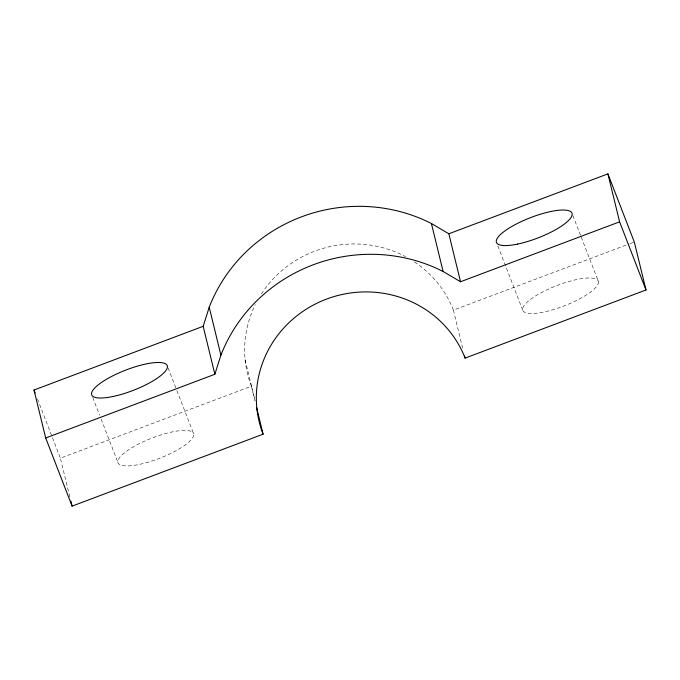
<?xml version="1.0" encoding="UTF-8"?>
<svg xmlns="http://www.w3.org/2000/svg" width="680" height="680" viewBox="0 0 680 680"><rect width="100%" height="100%" fill="white"/><g stroke="black" fill="none" stroke-linecap="round" stroke-linejoin="round"><path stroke-width="0.51" stroke-dasharray="3.4 2.55" d="M69.844 496.944L60.392 458.167L251.404 386.223A107.984 104.006 -13.7 0 1 255.28 304.631M414.451 261.945A107.984 104.006 -13.7 0 1 453.398 310.148L629.34 243.891M630.335 243.517L634.304 242.012M572.858 215.518L580.873 236.19M581.247 237.175L598.409 281.477A40.494 10.803 -21.2 0 1 543.83 312.035A40.494 10.803 -21.2 0 1 539.367 293.709A40.494 10.803 -21.2 0 1 598.409 281.477M497.87 246.016L522.656 310.003M168.121 367.948L176.511 389.606M176.894 390.592L193.672 433.916A40.494 10.803 -21.2 0 1 139.094 464.474A40.494 10.803 -21.2 0 1 134.623 446.148A40.494 10.803 -21.2 0 1 193.672 433.916M92.752 397.46L99.62 415.183M101.141 419.118L117.92 462.442M37.442 398.913L60.392 458.167M453.398 310.148L462.85 348.925M245.114 359.813L255.068 400.63M251.404 386.223L254.881 400.512M261.375 293.913A107.984 104.006 -13.7 0 1 405.586 256.657"/><path stroke-width="1.02" d="M607.912 173.876L634.304 242.012L646 289.977L465.094 358.113A107.984 104.006 -13.7 0 0 326.502 299.106A107.984 104.006 -13.7 0 0 263.092 434.188L72.088 506.124L45.696 437.988L214.863 374.272L203.175 326.306L209.219 307.199A157.658 151.852 -13.7 0 1 431.418 223.507L448.842 233.784L460.53 281.75L619.608 221.833L607.912 173.876L448.842 233.784M214.863 374.272L220.906 355.155L209.219 307.199M45.696 437.988L34 390.023L203.175 326.306M431.418 223.507L443.105 271.473L460.53 281.75M619.608 221.833L646 289.977M34 390.023L35.148 392.98M464.593 356.074L465.094 358.113M256.624 407.66L263.092 434.188M70.839 501.024L72.088 506.124M220.906 355.155A157.658 151.852 -13.7 0 1 443.105 271.473M112.778 396.542A40.494 10.803 -21.2 0 0 167.356 365.976A40.494 10.803 -21.2 0 0 108.316 378.216A40.494 10.803 -21.2 0 0 112.778 396.542M517.523 244.103A40.494 10.803 -21.2 0 0 572.101 213.545A40.494 10.803 -21.2 0 0 513.052 225.777A40.494 10.803 -21.2 0 0 517.523 244.103"/></g></svg>
